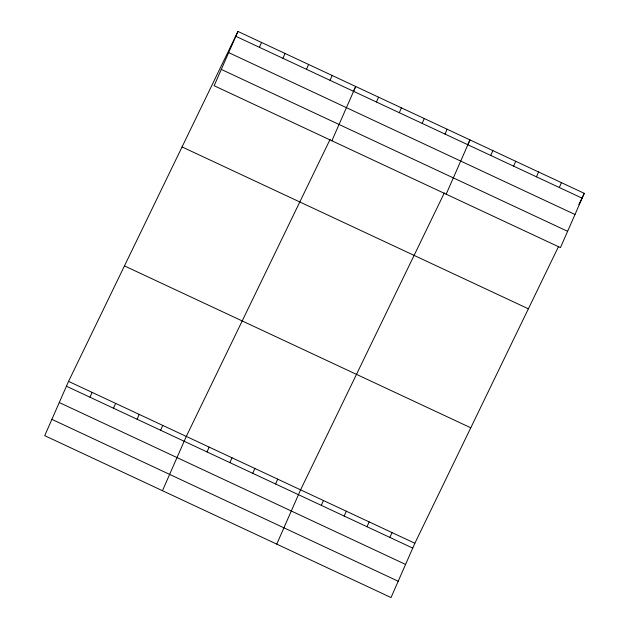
<?xml version="1.0" encoding="UTF-8"?>
<svg xmlns="http://www.w3.org/2000/svg" width="629" height="629" viewBox="0 0 629 629"><rect width="100%" height="100%" fill="white"/><g stroke="black" fill="none" stroke-linecap="round" stroke-linejoin="round"><path stroke-width="0.94" d="M237.966 31.45L214.135 85.733L560.447 247.622L584.278 193.339L237.966 31.45L68.553 381.378L44.722 435.661L391.034 597.55L414.865 543.267L558.638 246.301M89.971 397.221L92.101 392.386M259.392 47.301L261.515 42.458M113.527 408.237L115.65 403.393M282.94 58.308L285.063 53.465M137.075 419.244L139.198 414.401M306.488 69.316L308.611 64.472M160.623 430.252L162.746 425.408M330.036 80.323L332.167 75.48M162.463 490.706L186.294 436.416L330.068 139.457M331.884 140.778L355.715 86.495L353.191 91.7M207.027 451.944L209.15 447.101M376.449 102.016L378.572 97.18M229.884 462.63L232.007 457.786M399.305 112.701L401.428 107.858M252.74 473.315L254.863 468.471M422.161 123.386L424.284 118.543M275.596 484L277.727 479.156M445.017 134.071L447.14 129.228M276.752 544.124L300.583 489.842L444.357 192.875M446.165 194.204L469.997 139.913L467.473 145.126M321.309 505.37L323.44 500.527M490.73 155.442L492.853 150.598M344.165 516.047L346.296 511.212M513.586 166.127L515.709 161.283M367.029 526.732L369.152 521.897M536.443 176.812L538.566 171.969M389.886 537.418L392.009 532.582M559.299 187.497L561.422 182.654M578.814 204.629L584.278 193.339M235.844 36.293L582.155 198.182M228.681 52.608L574.992 214.497M221.298 69.418L567.61 231.307M182.056 146.927L528.376 308.815M124.456 265.902L470.775 427.791M68.553 381.378L414.865 543.267M66.422 386.214L412.742 548.103M59.26 402.536L405.579 564.425M51.885 419.346L398.196 581.235"/></g></svg>
